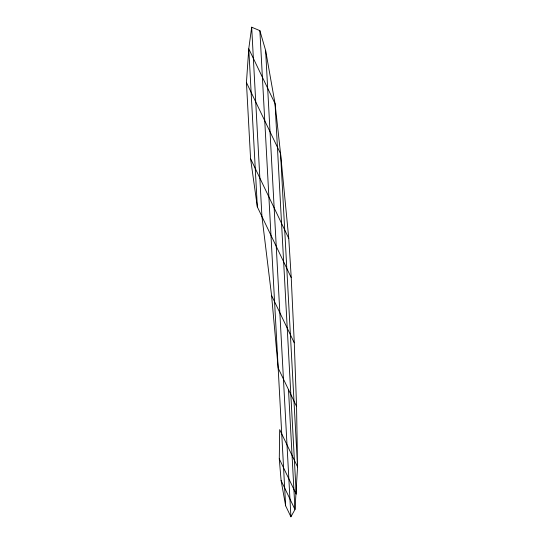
<?xml version="1.0" encoding="UTF-8"?>
<svg xmlns="http://www.w3.org/2000/svg" width="544" height="544" viewBox="0 0 544 544"><rect width="100%" height="100%" fill="white"/><g stroke="black" fill="none" stroke-linecap="round" stroke-linejoin="round"><path stroke-width="0.82" d="M279.283 458.857L279.684 429.59L297.561 466.908L294.991 509.51L290.911 516.8L285.641 505.798L281.105 480.529L279.283 458.857L296.242 494.251L275.06 103.659L265.615 50.408L259.869 30.648L251.675 27.2L248.764 48.783L246.439 82.525L250.573 158.678L257.339 206.89L291.224 277.61L294.27 342.822L296.555 406.443L297.561 466.908L280.575 153.768L275.06 103.659L248.764 48.783L257.339 206.89M246.439 82.525L280.575 153.768L288.762 238.394L291.224 277.61M250.573 158.678L288.762 238.394M251.675 27.2L261.936 216.478L271.572 295.453L294.27 342.822M296.555 406.443L278.174 368.077L271.572 295.453M281.105 480.529L294.991 509.51L288.49 389.613M265.615 50.408L290.911 516.8M259.869 30.648L285.641 505.798"/></g></svg>
